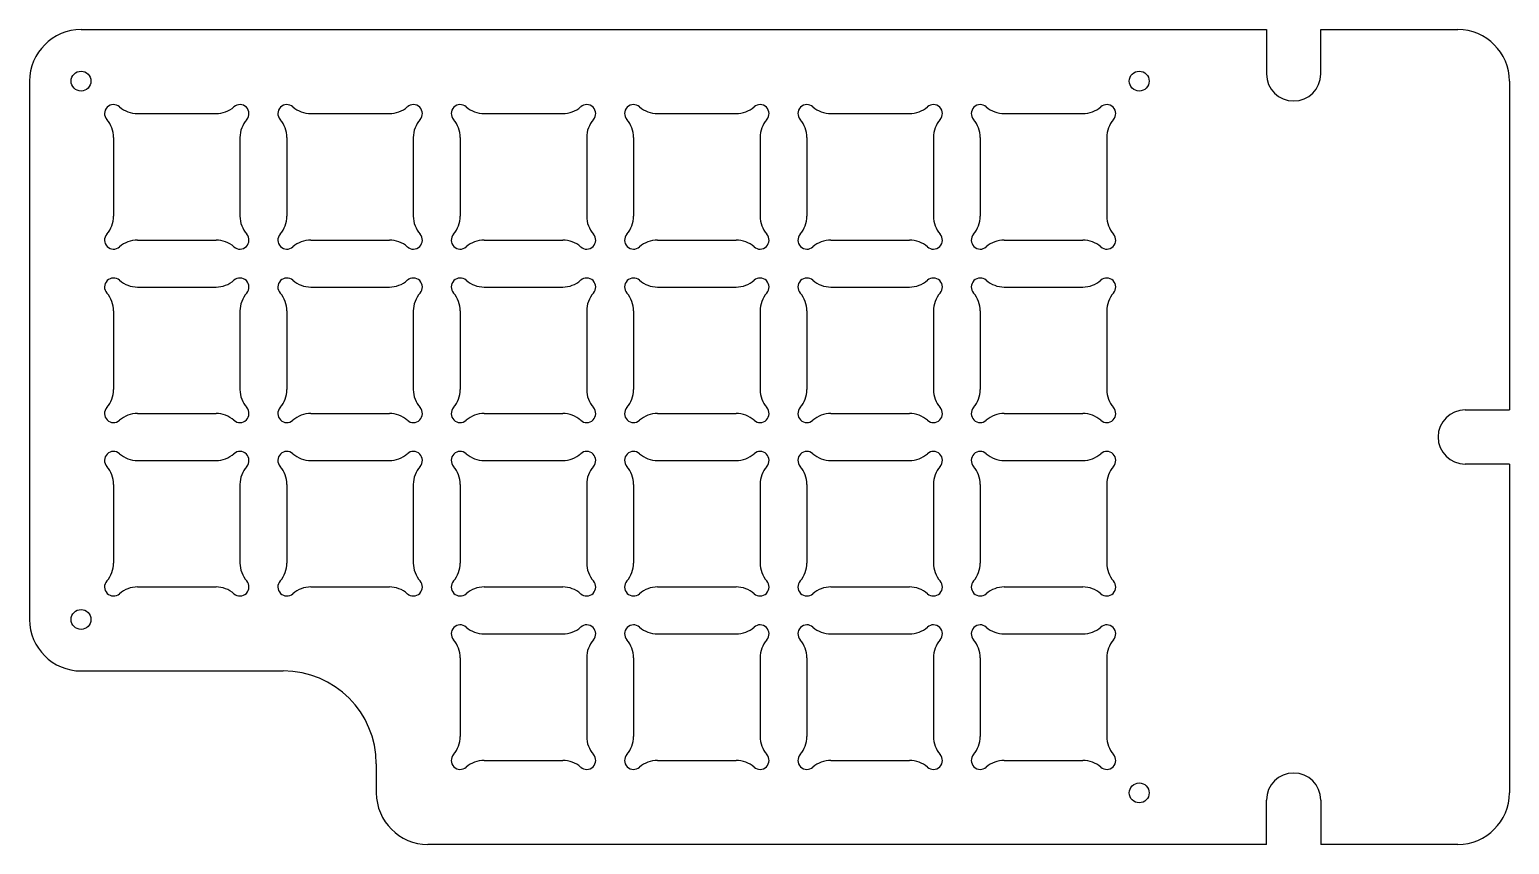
# Model space of a CAD drawing. Extents: x -7 to 157, y -84 to 7.
import ezdxf

# ---------------------------------------------------------------- set-up
doc = ezdxf.new("R2010")
doc.units = 0
doc.layers.add('VISIBLE', color=7, linetype='CONTINUOUS')

msp = doc.modelspace()

# ---------------------------------------------------------------- linework, layer by layer
at = {"layer": 'VISIBLE'}
for p, q in [((-1, 6.7), (130.3, 6.7)), ((130.3, 6.7), (130.3, 1.8)), ((136.3, 6.7), (151.5, 6.7)), ((136.3, 1.8), (136.3, 6.7)), ((-6.7, 1), (-6.7, -58.6)), ((157.2, 1), (157.2, -35.4)), ((5.25, -2.6), (13.95, -2.6)), ((24.45, -2.6), (33.15, -2.6)), ((43.65, -2.6), (52.35, -2.6)), ((62.85, -2.6), (71.55, -2.6)), ((82.05, -2.6), (90.75, -2.6)), ((101.25, -2.6), (109.95, -2.6)), ((2.6, -5.25), (2.6, -13.95)), ((16.6, -5.25), (16.6, -13.95)), ((21.8, -5.25), (21.8, -13.95)), ((35.8, -5.25), (35.8, -13.95)), ((41, -5.25), (41, -13.95)), ((55, -5.25), (55, -13.95)), ((60.2, -5.25), (60.2, -13.95)), ((74.2, -5.25), (74.2, -13.95)), ((79.4, -5.25), (79.4, -13.95)), ((93.4, -5.25), (93.4, -13.95)), ((98.6, -5.25), (98.6, -13.95)), ((112.6, -5.25), (112.6, -13.95)), ((5.25, -16.6), (13.95, -16.6)), ((24.45, -16.6), (33.15, -16.6)), ((43.65, -16.6), (52.35, -16.6)), ((62.85, -16.6), (71.55, -16.6)), ((82.05, -16.6), (90.75, -16.6)), ((101.25, -16.6), (109.95, -16.6)), ((5.25, -21.8), (13.95, -21.8)), ((24.45, -21.8), (33.15, -21.8)), ((43.65, -21.8), (52.35, -21.8)), ((62.85, -21.8), (71.55, -21.8)), ((82.05, -21.8), (90.75, -21.8)), ((101.25, -21.8), (109.95, -21.8)), ((2.6, -24.45), (2.6, -33.15)), ((16.6, -24.45), (16.6, -33.15)), ((21.8, -24.45), (21.8, -33.15)), ((35.8, -24.45), (35.8, -33.15)), ((41, -24.45), (41, -33.15)), ((55, -24.45), (55, -33.15)), ((60.2, -24.45), (60.2, -33.15)), ((74.2, -24.45), (74.2, -33.15)), ((79.4, -24.45), (79.4, -33.15)), ((93.4, -24.45), (93.4, -33.15)), ((98.6, -24.45), (98.6, -33.15)), ((112.6, -24.45), (112.6, -33.15)), ((5.25, -35.8), (13.95, -35.8)), ((24.45, -35.8), (33.15, -35.8)), ((43.65, -35.8), (52.35, -35.8)), ((62.85, -35.8), (71.55, -35.8)), ((82.05, -35.8), (90.75, -35.8)), ((101.25, -35.8), (109.95, -35.8)), ((152.3, -35.4), (157.2, -35.4)), ((5.25, -41), (13.95, -41)), ((24.45, -41), (33.15, -41)), ((43.65, -41), (52.35, -41)), ((62.85, -41), (71.55, -41)), ((82.05, -41), (90.75, -41)), ((101.25, -41), (109.95, -41)), ((157.2, -41.4), (152.3, -41.4)), ((157.2, -41.4), (157.2, -77.8)), ((2.6, -43.65), (2.6, -52.35)), ((16.6, -43.65), (16.6, -52.35)), ((21.8, -43.65), (21.8, -52.35)), ((35.8, -43.65), (35.8, -52.35)), ((41, -43.65), (41, -52.35)), ((55, -43.65), (55, -52.35)), ((60.2, -43.65), (60.2, -52.35)), ((74.2, -43.65), (74.2, -52.35)), ((79.4, -43.65), (79.4, -52.35)), ((93.4, -43.65), (93.4, -52.35)), ((98.6, -43.65), (98.6, -52.35)), ((112.6, -43.65), (112.6, -52.35)), ((5.25, -55), (13.95, -55)), ((24.45, -55), (33.15, -55)), ((43.65, -55), (52.35, -55)), ((62.85, -55), (71.55, -55)), ((82.05, -55), (90.75, -55)), ((101.25, -55), (109.95, -55)), ((43.65, -60.2), (52.35, -60.2)), ((62.85, -60.2), (71.55, -60.2)), ((82.05, -60.2), (90.75, -60.2)), ((101.25, -60.2), (109.95, -60.2)), ((41, -62.85), (41, -71.55)), ((55, -62.85), (55, -71.55)), ((60.2, -62.85), (60.2, -71.55)), ((74.2, -62.85), (74.2, -71.55)), ((79.4, -62.85), (79.4, -71.55)), ((93.4, -62.85), (93.4, -71.55)), ((98.6, -62.85), (98.6, -71.55)), ((112.6, -62.85), (112.6, -71.55)), ((-1, -64.3), (21.4, -64.3)), ((31.7, -74.6), (31.7, -77.8)), ((43.65, -74.2), (52.35, -74.2)), ((62.85, -74.2), (71.55, -74.2)), ((82.05, -74.2), (90.75, -74.2)), ((101.25, -74.2), (109.95, -74.2)), ((130.3, -83.5), (130.3, -78.6)), ((136.3, -78.6), (136.3, -83.5)), ((130.3, -83.5), (37.4, -83.5)), ((151.5, -83.5), (136.3, -83.5))]:
    msp.add_line(p, q, dxfattribs=at)
for centre in [(-1, 1), (116.2, 1), (-1, -58.6), (116.2, -77.8)]:
    msp.add_circle(centre, 1.1, dxfattribs=at)
for centre, radius, start, end in [((-1, 1), 5.7, 90, 180), ((151.5, 1), 5.7, 0, 90), ((133.3, 1.8), 3, 180, 0), ((2.6, -2.6), 1, 48.5904, 221.4096), ((16.6, -2.6), 1, 318.5904, 131.4096), ((21.8, -2.6), 1, 48.5904, 221.4096), ((35.8, -2.6), 1, 318.5904, 131.4096), ((41, -2.6), 1, 48.5904, 221.4096), ((55, -2.6), 1, 318.5904, 131.4096), ((60.2, -2.6), 1, 48.5904, 221.4096), ((74.2, -2.6), 1, 318.5904, 131.4096), ((79.4, -2.6), 1, 48.5904, 221.4096), ((93.4, -2.6), 1, 318.5904, 131.4096), ((98.6, -2.6), 1, 48.5904, 221.4096), ((112.6, -2.6), 1, 318.5904, 131.4096), ((-0.4, -5.25), 3, 0, 41.4096), ((5.25, 0.4), 3, 228.5904, 270), ((13.95, 0.4), 3, 270, 311.4096), ((19.6, -5.25), 3, 138.5904, 180), ((18.8, -5.25), 3, 0, 41.4096), ((24.45, 0.4), 3, 228.5904, 270), ((33.15, 0.4), 3, 270, 311.4096), ((38.8, -5.25), 3, 138.5904, 180), ((38, -5.25), 3, 0, 41.4096), ((43.65, 0.4), 3, 228.5904, 270), ((52.35, 0.4), 3, 270, 311.4096), ((58, -5.25), 3, 138.5904, 180), ((57.2, -5.25), 3, 0, 41.4096), ((62.85, 0.4), 3, 228.5904, 270), ((71.55, 0.4), 3, 270, 311.4096), ((77.2, -5.25), 3, 138.5904, 180), ((76.4, -5.25), 3, 0, 41.4096), ((82.05, 0.4), 3, 228.5904, 270), ((90.75, 0.4), 3, 270, 311.4096), ((96.4, -5.25), 3, 138.5904, 180), ((95.6, -5.25), 3, 0, 41.4096), ((101.25, 0.4), 3, 228.5904, 270), ((109.95, 0.4), 3, 270, 311.4096), ((115.6, -5.25), 3, 138.5904, 180), ((-0.4, -13.95), 3, 318.5904, 0), ((19.6, -13.95), 3, 180, 221.4096), ((18.8, -13.95), 3, 318.5904, 0), ((38.8, -13.95), 3, 180, 221.4096), ((38, -13.95), 3, 318.5904, 0), ((58, -13.95), 3, 180, 221.4096), ((57.2, -13.95), 3, 318.5904, 0), ((77.2, -13.95), 3, 180, 221.4096), ((76.4, -13.95), 3, 318.5904, 0), ((96.4, -13.95), 3, 180, 221.4096), ((95.6, -13.95), 3, 318.5904, 0), ((115.6, -13.95), 3, 180, 221.4096), ((2.6, -16.6), 1, 138.5904, 311.4096), ((16.6, -16.6), 1, 228.5904, 41.4096), ((21.8, -16.6), 1, 138.5904, 311.4096), ((35.8, -16.6), 1, 228.5904, 41.4096), ((41, -16.6), 1, 138.5904, 311.4096), ((55, -16.6), 1, 228.5904, 41.4096), ((60.2, -16.6), 1, 138.5904, 311.4096), ((74.2, -16.6), 1, 228.5904, 41.4096), ((79.4, -16.6), 1, 138.5904, 311.4096), ((93.4, -16.6), 1, 228.5904, 41.4096), ((98.6, -16.6), 1, 138.5904, 311.4096), ((112.6, -16.6), 1, 228.5904, 41.4096), ((5.25, -19.6), 3, 90, 131.4096), ((13.95, -19.6), 3, 48.5904, 90), ((24.45, -19.6), 3, 90, 131.4096), ((33.15, -19.6), 3, 48.5904, 90), ((43.65, -19.6), 3, 90, 131.4096), ((52.35, -19.6), 3, 48.5904, 90), ((62.85, -19.6), 3, 90, 131.4096), ((71.55, -19.6), 3, 48.5904, 90), ((82.05, -19.6), 3, 90, 131.4096), ((90.75, -19.6), 3, 48.5904, 90), ((101.25, -19.6), 3, 90, 131.4096), ((109.95, -19.6), 3, 48.5904, 90), ((2.6, -21.8), 1, 48.5904, 221.4096), ((5.25, -18.8), 3, 228.5904, 270), ((13.95, -18.8), 3, 270, 311.4096), ((16.6, -21.8), 1, 318.5904, 131.4096), ((21.8, -21.8), 1, 48.5904, 221.4096), ((24.45, -18.8), 3, 228.5904, 270), ((33.15, -18.8), 3, 270, 311.4096), ((35.8, -21.8), 1, 318.5904, 131.4096), ((41, -21.8), 1, 48.5904, 221.4096), ((43.65, -18.8), 3, 228.5904, 270), ((52.35, -18.8), 3, 270, 311.4096), ((55, -21.8), 1, 318.5904, 131.4096), ((60.2, -21.8), 1, 48.5904, 221.4096), ((62.85, -18.8), 3, 228.5904, 270), ((71.55, -18.8), 3, 270, 311.4096), ((74.2, -21.8), 1, 318.5904, 131.4096), ((79.4, -21.8), 1, 48.5904, 221.4096), ((82.05, -18.8), 3, 228.5904, 270), ((90.75, -18.8), 3, 270, 311.4096), ((93.4, -21.8), 1, 318.5904, 131.4096), ((98.6, -21.8), 1, 48.5904, 221.4096), ((101.25, -18.8), 3, 228.5904, 270), ((109.95, -18.8), 3, 270, 311.4096), ((112.6, -21.8), 1, 318.5904, 131.4096), ((-0.4, -24.45), 3, 0, 41.4096), ((19.6, -24.45), 3, 138.5904, 180), ((18.8, -24.45), 3, 0, 41.4096), ((38.8, -24.45), 3, 138.5904, 180), ((38, -24.45), 3, 0, 41.4096), ((58, -24.45), 3, 138.5904, 180), ((57.2, -24.45), 3, 0, 41.4096), ((77.2, -24.45), 3, 138.5904, 180), ((76.4, -24.45), 3, 0, 41.4096), ((96.4, -24.45), 3, 138.5904, 180), ((95.6, -24.45), 3, 0, 41.4096), ((115.6, -24.45), 3, 138.5904, 180), ((-0.4, -33.15), 3, 318.5904, 0), ((19.6, -33.15), 3, 180, 221.4096), ((18.8, -33.15), 3, 318.5904, 0), ((38.8, -33.15), 3, 180, 221.4096), ((38, -33.15), 3, 318.5904, 0), ((58, -33.15), 3, 180, 221.4096), ((57.2, -33.15), 3, 318.5904, 0), ((77.2, -33.15), 3, 180, 221.4096), ((76.4, -33.15), 3, 318.5904, 0), ((96.4, -33.15), 3, 180, 221.4096), ((95.6, -33.15), 3, 318.5904, 0), ((115.6, -33.15), 3, 180, 221.4096), ((2.6, -35.8), 1, 138.5904, 311.4096), ((5.25, -38.8), 3, 90, 131.4096), ((13.95, -38.8), 3, 48.5904, 90), ((16.6, -35.8), 1, 228.5904, 41.4096), ((21.8, -35.8), 1, 138.5904, 311.4096), ((24.45, -38.8), 3, 90, 131.4096), ((33.15, -38.8), 3, 48.5904, 90), ((35.8, -35.8), 1, 228.5904, 41.4096), ((41, -35.8), 1, 138.5904, 311.4096), ((43.65, -38.8), 3, 90, 131.4096), ((52.35, -38.8), 3, 48.5904, 90), ((55, -35.8), 1, 228.5904, 41.4096), ((60.2, -35.8), 1, 138.5904, 311.4096), ((62.85, -38.8), 3, 90, 131.4096), ((71.55, -38.8), 3, 48.5904, 90), ((74.2, -35.8), 1, 228.5904, 41.4096), ((79.4, -35.8), 1, 138.5904, 311.4096), ((82.05, -38.8), 3, 90, 131.4096), ((90.75, -38.8), 3, 48.5904, 90), ((93.4, -35.8), 1, 228.5904, 41.4096), ((98.6, -35.8), 1, 138.5904, 311.4096), ((101.25, -38.8), 3, 90, 131.4096), ((109.95, -38.8), 3, 48.5904, 90), ((112.6, -35.8), 1, 228.5904, 41.4096), ((152.3, -38.4), 3, 90, 270), ((2.6, -41), 1, 48.5904, 221.4096), ((5.25, -38), 3, 228.5904, 270), ((13.95, -38), 3, 270, 311.4096), ((16.6, -41), 1, 318.5904, 131.4096), ((21.8, -41), 1, 48.5904, 221.4096), ((24.45, -38), 3, 228.5904, 270), ((33.15, -38), 3, 270, 311.4096), ((35.8, -41), 1, 318.5904, 131.4096), ((41, -41), 1, 48.5904, 221.4096), ((43.65, -38), 3, 228.5904, 270), ((52.35, -38), 3, 270, 311.4096), ((55, -41), 1, 318.5904, 131.4096), ((60.2, -41), 1, 48.5904, 221.4096), ((62.85, -38), 3, 228.5904, 270), ((71.55, -38), 3, 270, 311.4096), ((74.2, -41), 1, 318.5904, 131.4096), ((79.4, -41), 1, 48.5904, 221.4096), ((82.05, -38), 3, 228.5904, 270), ((90.75, -38), 3, 270, 311.4096), ((93.4, -41), 1, 318.5904, 131.4096), ((98.6, -41), 1, 48.5904, 221.4096), ((101.25, -38), 3, 228.5904, 270), ((109.95, -38), 3, 270, 311.4096), ((112.6, -41), 1, 318.5904, 131.4096), ((-0.4, -43.65), 3, 0, 41.4096), ((19.6, -43.65), 3, 138.5904, 180), ((18.8, -43.65), 3, 0, 41.4096), ((38.8, -43.65), 3, 138.5904, 180), ((38, -43.65), 3, 0, 41.4096), ((58, -43.65), 3, 138.5904, 180), ((57.2, -43.65), 3, 0, 41.4096), ((77.2, -43.65), 3, 138.5904, 180), ((76.4, -43.65), 3, 0, 41.4096), ((96.4, -43.65), 3, 138.5904, 180), ((95.6, -43.65), 3, 0, 41.4096), ((115.6, -43.65), 3, 138.5904, 180), ((-0.4, -52.35), 3, 318.5904, 0), ((19.6, -52.35), 3, 180, 221.4096), ((18.8, -52.35), 3, 318.5904, 0), ((38.8, -52.35), 3, 180, 221.4096), ((38, -52.35), 3, 318.5904, 0), ((58, -52.35), 3, 180, 221.4096), ((57.2, -52.35), 3, 318.5904, 0), ((77.2, -52.35), 3, 180, 221.4096), ((76.4, -52.35), 3, 318.5904, 0), ((96.4, -52.35), 3, 180, 221.4096), ((95.6, -52.35), 3, 318.5904, 0), ((115.6, -52.35), 3, 180, 221.4096), ((2.6, -55), 1, 138.5904, 311.4096), ((5.25, -58), 3, 90, 131.4096), ((13.95, -58), 3, 48.5904, 90), ((16.6, -55), 1, 228.5904, 41.4096), ((21.8, -55), 1, 138.5904, 311.4096), ((24.45, -58), 3, 90, 131.4096), ((33.15, -58), 3, 48.5904, 90), ((35.8, -55), 1, 228.5904, 41.4096), ((41, -55), 1, 138.5904, 311.4096), ((43.65, -58), 3, 90, 131.4096), ((52.35, -58), 3, 48.5904, 90), ((55, -55), 1, 228.5904, 41.4096), ((60.2, -55), 1, 138.5904, 311.4096), ((62.85, -58), 3, 90, 131.4096), ((71.55, -58), 3, 48.5904, 90), ((74.2, -55), 1, 228.5904, 41.4096), ((79.4, -55), 1, 138.5904, 311.4096), ((82.05, -58), 3, 90, 131.4096), ((90.75, -58), 3, 48.5904, 90), ((93.4, -55), 1, 228.5904, 41.4096), ((98.6, -55), 1, 138.5904, 311.4096), ((101.25, -58), 3, 90, 131.4096), ((109.95, -58), 3, 48.5904, 90), ((112.6, -55), 1, 228.5904, 41.4096), ((-1, -58.6), 5.7, 180, 270), ((41, -60.2), 1, 48.5904, 221.4096), ((43.65, -57.2), 3, 228.5904, 270), ((52.35, -57.2), 3, 270, 311.4096), ((55, -60.2), 1, 318.5904, 131.4096), ((60.2, -60.2), 1, 48.5904, 221.4096), ((62.85, -57.2), 3, 228.5904, 270), ((71.55, -57.2), 3, 270, 311.4096), ((74.2, -60.2), 1, 318.5904, 131.4096), ((79.4, -60.2), 1, 48.5904, 221.4096), ((82.05, -57.2), 3, 228.5904, 270), ((90.75, -57.2), 3, 270, 311.4096), ((93.4, -60.2), 1, 318.5904, 131.4096), ((98.6, -60.2), 1, 48.5904, 221.4096), ((101.25, -57.2), 3, 228.5904, 270), ((109.95, -57.2), 3, 270, 311.4096), ((112.6, -60.2), 1, 318.5904, 131.4096), ((38, -62.85), 3, 0, 41.4096), ((58, -62.85), 3, 138.5904, 180), ((57.2, -62.85), 3, 0, 41.4096), ((77.2, -62.85), 3, 138.5904, 180), ((76.4, -62.85), 3, 0, 41.4096), ((96.4, -62.85), 3, 138.5904, 180), ((95.6, -62.85), 3, 0, 41.4096), ((115.6, -62.85), 3, 138.5904, 180), ((21.4, -74.6), 10.3, 0, 90), ((38, -71.55), 3, 318.5904, 0), ((58, -71.55), 3, 180, 221.4096), ((57.2, -71.55), 3, 318.5904, 0), ((77.2, -71.55), 3, 180, 221.4096), ((76.4, -71.55), 3, 318.5904, 0), ((96.4, -71.55), 3, 180, 221.4096), ((95.6, -71.55), 3, 318.5904, 0), ((115.6, -71.55), 3, 180, 221.4096), ((41, -74.2), 1, 138.5904, 311.4096), ((55, -74.2), 1, 228.5904, 41.4096), ((60.2, -74.2), 1, 138.5904, 311.4096), ((74.2, -74.2), 1, 228.5904, 41.4096), ((79.4, -74.2), 1, 138.5904, 311.4096), ((93.4, -74.2), 1, 228.5904, 41.4096), ((98.6, -74.2), 1, 138.5904, 311.4096), ((112.6, -74.2), 1, 228.5904, 41.4096), ((43.65, -77.2), 3, 90, 131.4096), ((52.35, -77.2), 3, 48.5904, 90), ((62.85, -77.2), 3, 90, 131.4096), ((71.55, -77.2), 3, 48.5904, 90), ((82.05, -77.2), 3, 90, 131.4096), ((90.75, -77.2), 3, 48.5904, 90), ((101.25, -77.2), 3, 90, 131.4096), ((109.95, -77.2), 3, 48.5904, 90), ((133.3, -78.6), 3, 0, 180), ((37.4, -77.8), 5.7, 180, 270), ((151.5, -77.8), 5.7, 270, 0)]:
    msp.add_arc(centre, radius, start, end, dxfattribs=at)

doc.saveas('drawing.dxf')
